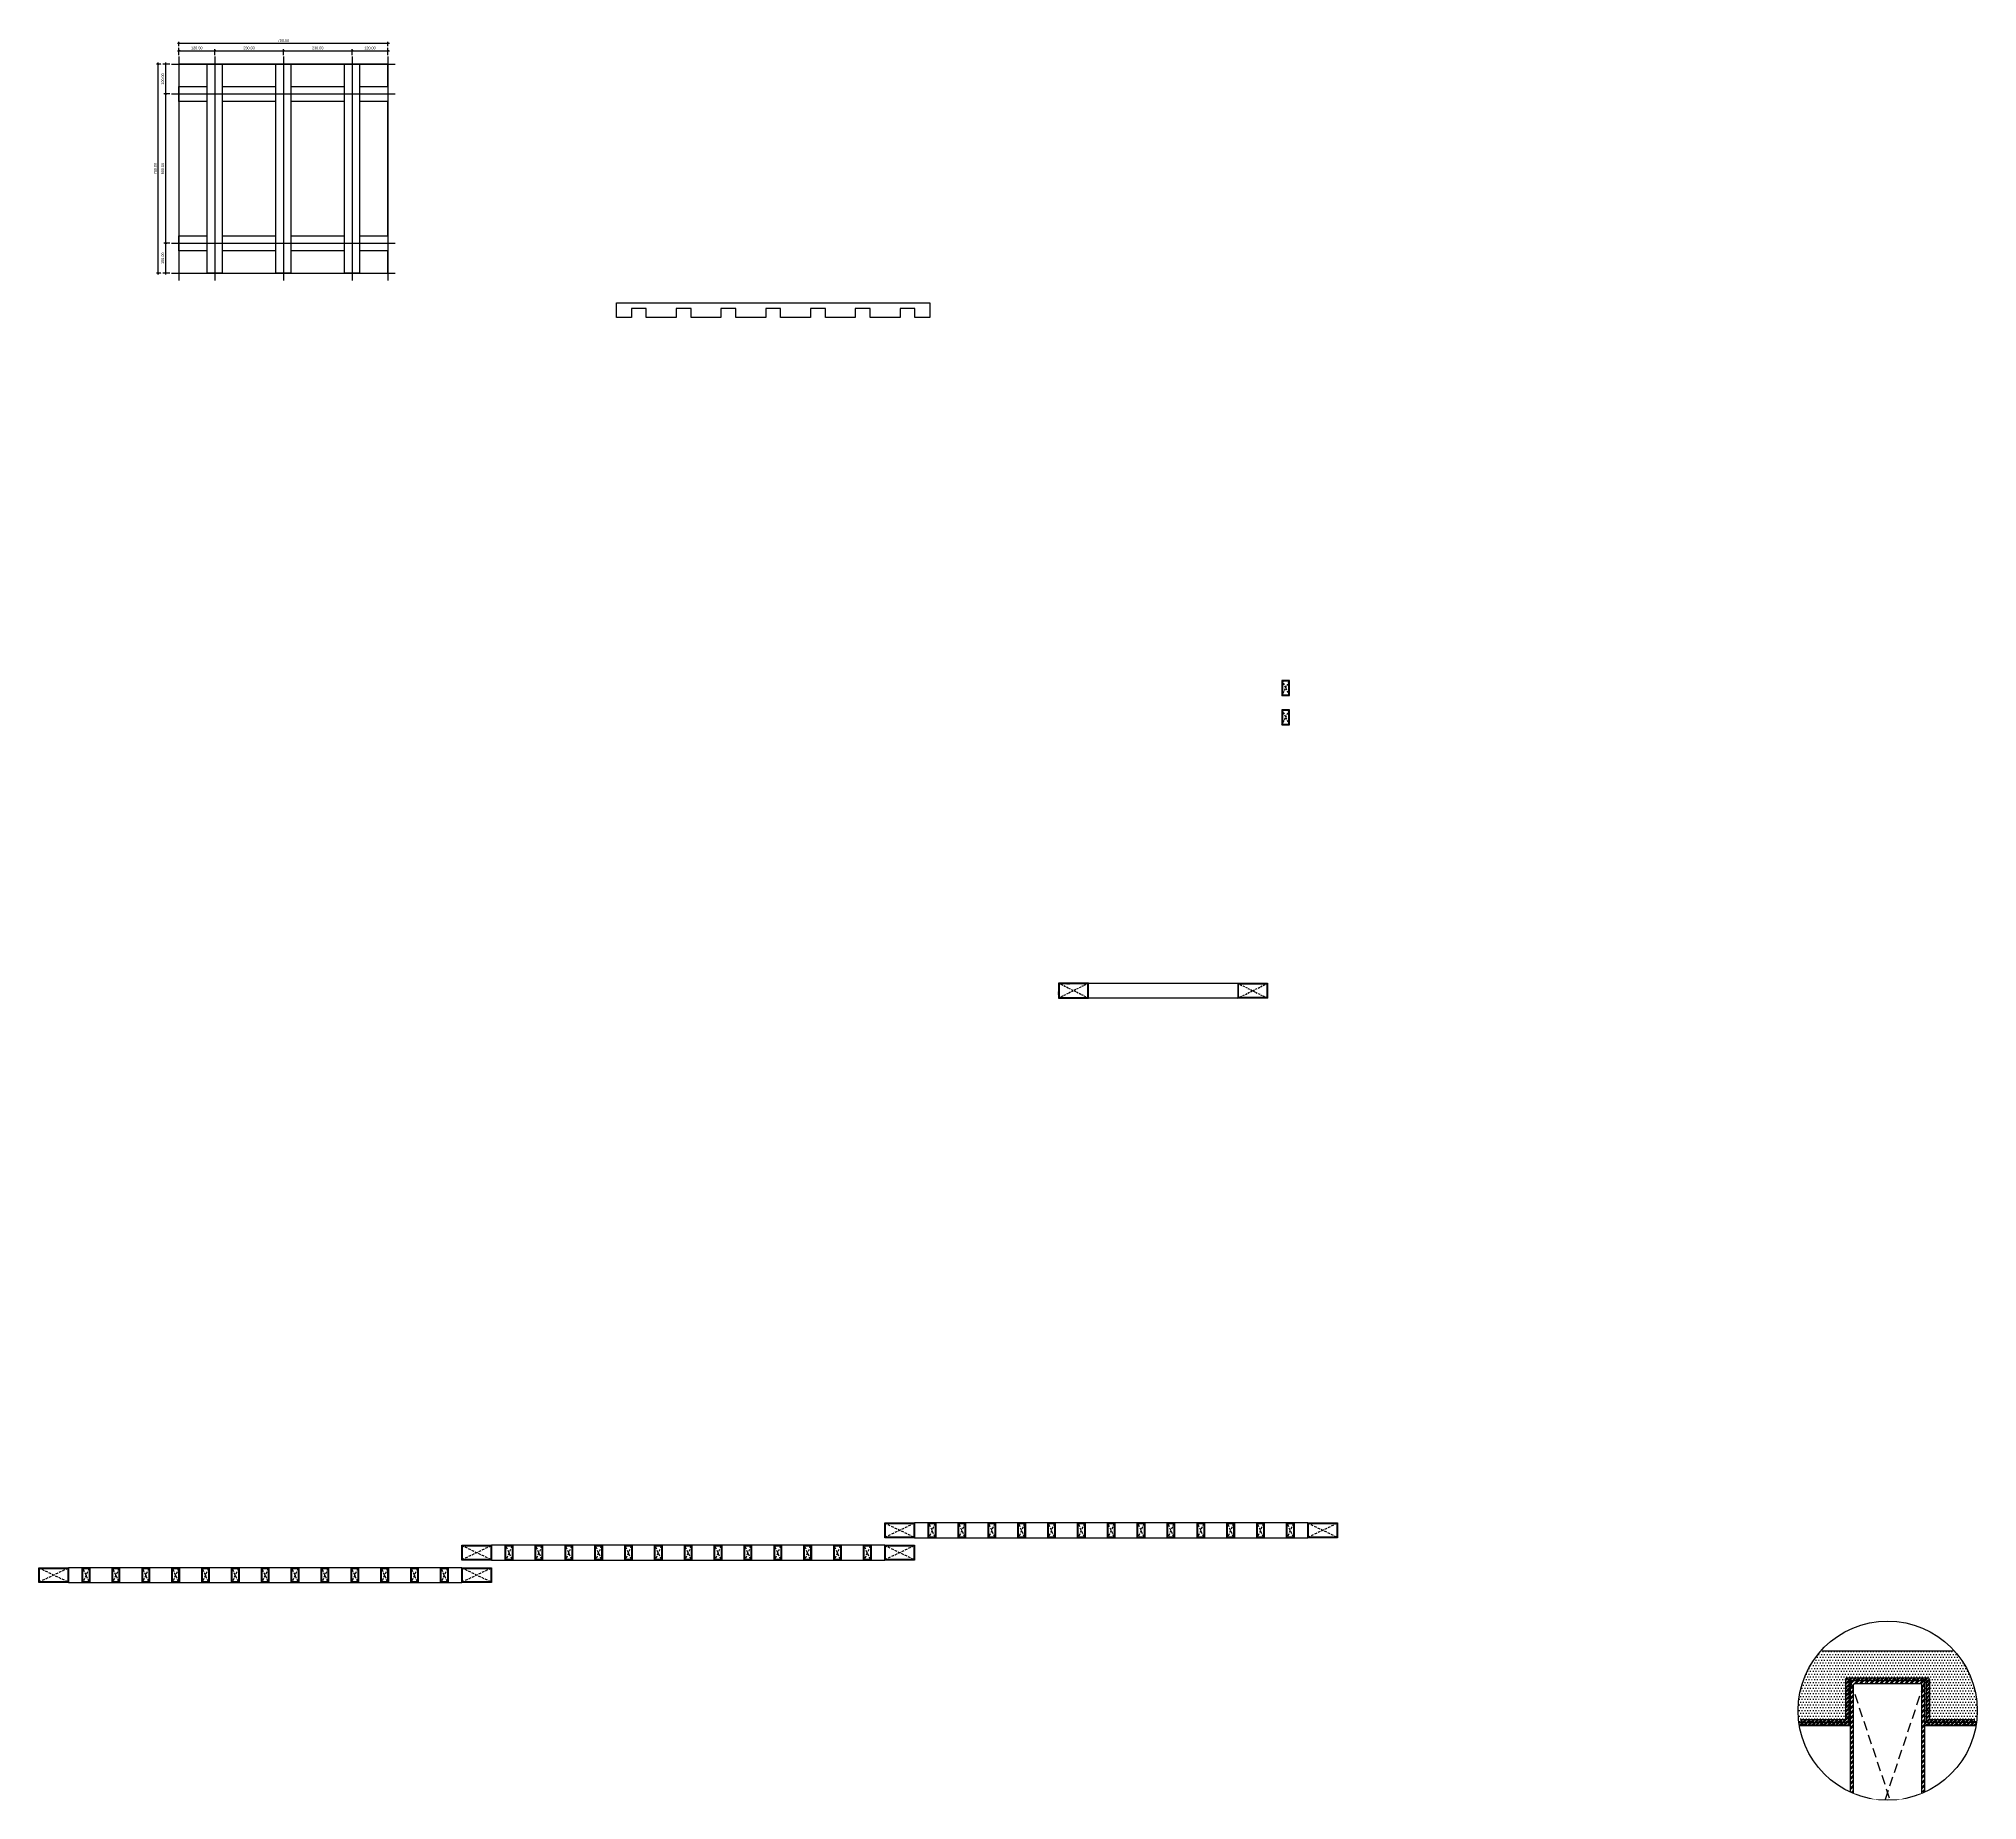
# Model space of a CAD drawing. Header units: millimetres. Extents: x -244126 to 368105, y -173968 to 259060.
# Drawn here: x 28740 to 35232, y 33513 to 39412 of the extents above; entities that cross this region are included whole.
import ezdxf
from ezdxf.xclip import XClip

# ---------------------------------------------------------------- set-up
doc = ezdxf.new("R2010")
doc.units = ezdxf.units.MM
doc.header["$MEASUREMENT"] = 0
doc.header["$XCLIPFRAME"] = 0
for name, pattern in [('ACAD_ISO04W100', [30, 24, -3, 0, -3]), ('CENTER', [2, 1.25, -0.25, 0.25, -0.25]), ('HIDDEN', [9.525, 6.35, -3.175]), ('HIDDEN3', [0.125, 0.083333, -0.041667])]:
    doc.linetypes.add(name, pattern=pattern)
for name, color, linetype in [('000 - GRID', 8, 'CENTER'), ('000 - H A T C H', 8, 'Continuous'), ('000 - H I D D E N', 7, 'Continuous'), ('000 - SYMBOL CON', 1, 'Continuous'), ('000 - WIPEOUT', 250, 'Continuous'), ('001 - ASCESSORIES', 1, 'Continuous'), ('002 - STRUCTURAL STEEL', 4, 'Continuous'), ('A04_TUBE SERIES', 7, 'Continuous'), ('DOOR', 2, 'Continuous')]:
    doc.layers.add(name, color=color, linetype=linetype)
doc.styles.add('CORDIA', font='cordia.shx')
doc.styles.add('TA', font='Cordia New.ttf', dxfattribs={"height": 4.5})
doc.dimstyles.new('DIM E-E', dxfattribs={"dimscale": 2, "dimtxt": 0.18, "dimasz": 0.1, "dimexe": 0.1, "dimexo": 0.1, "dimgap": 0.09, "dimtad": 1, "dimtoh": 1, "dimzin": 0, "dimdsep": 46, "dimtxsty": 'CORDIA', "dimblk": 'OBLIQUE', "dimcen": 0.1, "dimdle": 0.1, "dimclrd": 40, "dimclre": 140, "dimclrt": 3, "dimadec": 0, "dimazin": 0, "dimtfac": 1, "dimtix": 1, "dimtmove": 2, "dimatfit": 3, "dimfxl": 1, "dimtolj": 1, "dimtzin": 0, "dimarcsym": 0})
pattern_1 = [(45, (-145724.779, -153413.752), (-6.62912607, 6.62912607), []), (45, (-145720.36, -153413.752), (-6.62912607, 6.62912607), [])]

# ---------------------------------------------------------------- blocks, each defined once
blk = doc.blocks.new('*U1535')
at = {"color": 3}
blk.add_point((0, -700), dxfattribs=at)
at = {"layer": '000 - GRID', "color": 0, "linetype": 'ByBlock'}
blk.add_line((0, 25), (0, -725), dxfattribs=at)
at = {"layer": '000 - GRID', "color": 0}
blk.add_point((0, 0), dxfattribs=at)
at = {"style": 'TA', "flags": 1}
blk.add_attdef('LOCATION', (6, 6), '', height=4.5, dxfattribs=at)
blk = doc.blocks.new('*U1647')
at = {"color": 0}
blk.add_wipeout([(-350, 25), (350, 25), (350, -25), (-350, -25)], dxfattribs=at).dxf.layer = '000 - WIPEOUT'
at = {"layer": '002 - STRUCTURAL STEEL', "color": 0, "linetype": 'ByBlock'}
blk.add_lwpolyline([(-350, 25), (350, 25), (350, -25), (-350, -25)], close=True, dxfattribs=at)
blk = doc.blocks.new('*U1537')
at = {"color": 0}
blk.add_wipeout([(-25, 700), (25, 700), (25, 0), (-25, 0)], dxfattribs=at).dxf.layer = '000 - WIPEOUT'
at = {"layer": '002 - STRUCTURAL STEEL', "color": 0, "linetype": 'ByBlock'}
blk.add_lwpolyline([(-25, 700), (25, 700), (25, 0), (-25, 0)], close=True, dxfattribs=at)
blk = doc.blocks.new('_Oblique')
at = {"color": 0, "linetype": 'ByBlock', "lineweight": -2}
blk.add_line((-0.5, -0.5), (0.5, 0.5), dxfattribs=at)
blk = doc.blocks.new('*D1911')
at = {"layer": 'A04_TUBE SERIES', "color": 40, "lineweight": -2, "transparency": 16777216}
blk.add_line((29204.3, 39372.2), (29334.3, 39372.2), dxfattribs=at)
at = {"layer": 'A04_TUBE SERIES', "color": 140, "linetype": 'ACAD_ISO04W100', "lineweight": -2, "transparency": 16777216}
for p, q in [((29209.3, 39357.2), (29209.3, 39377.2)), ((29329.3, 39357.2), (29329.3, 39377.2))]:
    blk.add_line(p, q, dxfattribs=at)
at = {"layer": 'Defpoints', "color": 0, "transparency": 16777216}
for p in [(29209.3, 39352.2), (29329.3, 39372.2), (29329.3, 39352.2)]:
    blk.add_point(p, dxfattribs=at)
at = {"layer": 'A04_TUBE SERIES', "color": 40, "lineweight": -2, "transparency": 16777216, "xscale": 5, "yscale": 5, "zscale": 5, "rotation": 180}
blk.add_blockref('_Oblique', (29209.3, 39372.2), dxfattribs=at)
at = {"layer": 'A04_TUBE SERIES', "color": 40, "lineweight": -2, "transparency": 16777216, "xscale": 5, "yscale": 5, "zscale": 5}
blk.add_blockref('_Oblique', (29329.3, 39372.2), dxfattribs=at)
at = {"layer": 'A04_TUBE SERIES', "color": 3, "transparency": 16777216, "insert": (29269.3, 39381.2), "char_height": 9, "attachment_point": 5, "style": 'CORDIA'}
blk.add_mtext('\\A1;120.00', dxfattribs=at)
blk = doc.blocks.new('*D1912')
at = {"layer": 'A04_TUBE SERIES', "color": 40, "lineweight": -2, "transparency": 16777216}
blk.add_line((29324.3, 39372.2), (29564.3, 39372.2), dxfattribs=at)
at = {"layer": 'A04_TUBE SERIES', "color": 140, "linetype": 'ACAD_ISO04W100', "lineweight": -2, "transparency": 16777216}
for p, q in [((29329.3, 39357.2), (29329.3, 39377.2)), ((29559.3, 39357.2), (29559.3, 39377.2))]:
    blk.add_line(p, q, dxfattribs=at)
at = {"layer": 'Defpoints', "color": 0, "transparency": 16777216}
for p in [(29329.3, 39352.2), (29559.3, 39372.2), (29559.3, 39352.2)]:
    blk.add_point(p, dxfattribs=at)
at = {"layer": 'A04_TUBE SERIES', "color": 40, "lineweight": -2, "transparency": 16777216, "xscale": 5, "yscale": 5, "zscale": 5, "rotation": 180}
blk.add_blockref('_Oblique', (29329.3, 39372.2), dxfattribs=at)
at = {"layer": 'A04_TUBE SERIES', "color": 40, "lineweight": -2, "transparency": 16777216, "xscale": 5, "yscale": 5, "zscale": 5}
blk.add_blockref('_Oblique', (29559.3, 39372.2), dxfattribs=at)
at = {"layer": 'A04_TUBE SERIES', "color": 3, "transparency": 16777216, "insert": (29444.3, 39381.2), "char_height": 9, "attachment_point": 5, "style": 'CORDIA'}
blk.add_mtext('\\A1;230.00', dxfattribs=at)
blk = doc.blocks.new('*D1913')
at = {"layer": 'A04_TUBE SERIES', "color": 40, "lineweight": -2, "transparency": 16777216}
blk.add_line((29554.3, 39372.2), (29794.3, 39372.2), dxfattribs=at)
at = {"layer": 'A04_TUBE SERIES', "color": 140, "linetype": 'ACAD_ISO04W100', "lineweight": -2, "transparency": 16777216}
for p, q in [((29559.3, 39357.2), (29559.3, 39377.2)), ((29789.3, 39357.2), (29789.3, 39377.2))]:
    blk.add_line(p, q, dxfattribs=at)
at = {"layer": 'Defpoints', "color": 0, "transparency": 16777216}
for p in [(29559.3, 39352.2), (29789.3, 39372.2), (29789.3, 39352.2)]:
    blk.add_point(p, dxfattribs=at)
at = {"layer": 'A04_TUBE SERIES', "color": 40, "lineweight": -2, "transparency": 16777216, "xscale": 5, "yscale": 5, "zscale": 5, "rotation": 180}
blk.add_blockref('_Oblique', (29559.3, 39372.2), dxfattribs=at)
at = {"layer": 'A04_TUBE SERIES', "color": 40, "lineweight": -2, "transparency": 16777216, "xscale": 5, "yscale": 5, "zscale": 5}
blk.add_blockref('_Oblique', (29789.3, 39372.2), dxfattribs=at)
at = {"layer": 'A04_TUBE SERIES', "color": 3, "transparency": 16777216, "insert": (29674.3, 39381.2), "char_height": 9, "attachment_point": 5, "style": 'CORDIA'}
blk.add_mtext('\\A1;230.00', dxfattribs=at)
blk = doc.blocks.new('*D1905')
at = {"layer": 'A04_TUBE SERIES', "color": 40, "lineweight": -2, "transparency": 16777216}
blk.add_line((29784.3, 39372.2), (29914.3, 39372.2), dxfattribs=at)
at = {"layer": 'A04_TUBE SERIES', "color": 140, "linetype": 'ACAD_ISO04W100', "lineweight": -2, "transparency": 16777216}
for p, q in [((29789.3, 39357.2), (29789.3, 39377.2)), ((29909.3, 39357.2), (29909.3, 39377.2))]:
    blk.add_line(p, q, dxfattribs=at)
at = {"layer": 'Defpoints', "color": 0, "transparency": 16777216}
for p in [(29789.3, 39352.2), (29909.3, 39372.2), (29909.3, 39352.2)]:
    blk.add_point(p, dxfattribs=at)
at = {"layer": 'A04_TUBE SERIES', "color": 40, "lineweight": -2, "transparency": 16777216, "xscale": 5, "yscale": 5, "zscale": 5, "rotation": 180}
blk.add_blockref('_Oblique', (29789.3, 39372.2), dxfattribs=at)
at = {"layer": 'A04_TUBE SERIES', "color": 40, "lineweight": -2, "transparency": 16777216, "xscale": 5, "yscale": 5, "zscale": 5}
blk.add_blockref('_Oblique', (29909.3, 39372.2), dxfattribs=at)
at = {"layer": 'A04_TUBE SERIES', "color": 3, "transparency": 16777216, "insert": (29849.3, 39381.2), "char_height": 9, "attachment_point": 5, "style": 'CORDIA'}
blk.add_mtext('\\A1;120.00', dxfattribs=at)
blk = doc.blocks.new('*D1906')
at = {"layer": 'A04_TUBE SERIES', "color": 140, "linetype": 'ACAD_ISO04W100', "lineweight": -2, "transparency": 16777216}
for p, q in [((29179.3, 39327.2), (29159.3, 39327.2)), ((29179.3, 39227.2), (29159.3, 39227.2))]:
    blk.add_line(p, q, dxfattribs=at)
at = {"layer": 'A04_TUBE SERIES', "color": 40, "lineweight": -2, "transparency": 16777216}
blk.add_line((29164.3, 39332.2), (29164.3, 39222.2), dxfattribs=at)
at = {"layer": 'Defpoints', "color": 0, "transparency": 16777216}
for p in [(29184.3, 39327.2), (29164.3, 39227.2), (29184.3, 39227.2)]:
    blk.add_point(p, dxfattribs=at)
at = {"layer": 'A04_TUBE SERIES', "color": 40, "lineweight": -2, "transparency": 16777216, "xscale": 5, "yscale": 5, "zscale": 5}
for p, rotation in [((29164.3, 39327.2), 90), ((29164.3, 39227.2), 270)]:
    blk.add_blockref('_Oblique', p, dxfattribs=dict(at, rotation=rotation))
at = {"layer": 'A04_TUBE SERIES', "color": 3, "transparency": 16777216, "insert": (29155.3, 39277.2), "char_height": 9, "attachment_point": 5, "rotation": 90, "style": 'CORDIA'}
blk.add_mtext('\\A1;100.00', dxfattribs=at)
blk = doc.blocks.new('*D1907')
at = {"layer": 'A04_TUBE SERIES', "color": 140, "linetype": 'ACAD_ISO04W100', "lineweight": -2, "transparency": 16777216}
for p, q in [((29179.3, 39227.2), (29159.3, 39227.2)), ((29179.3, 38727.2), (29159.3, 38727.2))]:
    blk.add_line(p, q, dxfattribs=at)
at = {"layer": 'A04_TUBE SERIES', "color": 40, "lineweight": -2, "transparency": 16777216}
blk.add_line((29164.3, 39232.2), (29164.3, 38722.2), dxfattribs=at)
at = {"layer": 'Defpoints', "color": 0, "transparency": 16777216}
for p in [(29184.3, 39227.2), (29164.3, 38727.2), (29184.3, 38727.2)]:
    blk.add_point(p, dxfattribs=at)
at = {"layer": 'A04_TUBE SERIES', "color": 40, "lineweight": -2, "transparency": 16777216, "xscale": 5, "yscale": 5, "zscale": 5}
for p, rotation in [((29164.3, 39227.2), 90), ((29164.3, 38727.2), 270)]:
    blk.add_blockref('_Oblique', p, dxfattribs=dict(at, rotation=rotation))
at = {"layer": 'A04_TUBE SERIES', "color": 3, "transparency": 16777216, "insert": (29155.3, 38977.2), "char_height": 9, "attachment_point": 5, "rotation": 90, "style": 'CORDIA'}
blk.add_mtext('\\A1;500.00', dxfattribs=at)
blk = doc.blocks.new('*D1908')
at = {"layer": 'A04_TUBE SERIES', "color": 140, "linetype": 'ACAD_ISO04W100', "lineweight": -2, "transparency": 16777216}
for p, q in [((29179.3, 38727.2), (29159.3, 38727.2)), ((29179.3, 38627.2), (29159.3, 38627.2))]:
    blk.add_line(p, q, dxfattribs=at)
at = {"layer": 'A04_TUBE SERIES', "color": 40, "lineweight": -2, "transparency": 16777216}
blk.add_line((29164.3, 38732.2), (29164.3, 38622.2), dxfattribs=at)
at = {"layer": 'Defpoints', "color": 0, "transparency": 16777216}
for p in [(29184.3, 38727.2), (29164.3, 38627.2), (29184.3, 38627.2)]:
    blk.add_point(p, dxfattribs=at)
at = {"layer": 'A04_TUBE SERIES', "color": 40, "lineweight": -2, "transparency": 16777216, "xscale": 5, "yscale": 5, "zscale": 5}
for p, rotation in [((29164.3, 38727.2), 90), ((29164.3, 38627.2), 270)]:
    blk.add_blockref('_Oblique', p, dxfattribs=dict(at, rotation=rotation))
at = {"layer": 'A04_TUBE SERIES', "color": 3, "transparency": 16777216, "insert": (29155.3, 38677.2), "char_height": 9, "attachment_point": 5, "rotation": 90, "style": 'CORDIA'}
blk.add_mtext('\\A1;100.00', dxfattribs=at)
blk = doc.blocks.new('*D1909')
at = {"layer": 'A04_TUBE SERIES', "color": 40, "lineweight": -2, "transparency": 16777216}
blk.add_line((29204.3, 39397.2), (29914.3, 39397.2), dxfattribs=at)
at = {"layer": 'A04_TUBE SERIES', "color": 140, "linetype": 'ACAD_ISO04W100', "lineweight": -2, "transparency": 16777216}
for p, q in [((29209.3, 39357.2), (29209.3, 39402.2)), ((29909.3, 39357.2), (29909.3, 39402.2))]:
    blk.add_line(p, q, dxfattribs=at)
at = {"layer": 'Defpoints', "color": 0, "transparency": 16777216}
for p in [(29209.3, 39352.2), (29909.3, 39397.2), (29909.3, 39352.2)]:
    blk.add_point(p, dxfattribs=at)
at = {"layer": 'A04_TUBE SERIES', "color": 40, "lineweight": -2, "transparency": 16777216, "xscale": 5, "yscale": 5, "zscale": 5, "rotation": 180}
blk.add_blockref('_Oblique', (29209.3, 39397.2), dxfattribs=at)
at = {"layer": 'A04_TUBE SERIES', "color": 40, "lineweight": -2, "transparency": 16777216, "xscale": 5, "yscale": 5, "zscale": 5}
blk.add_blockref('_Oblique', (29909.3, 39397.2), dxfattribs=at)
at = {"layer": 'A04_TUBE SERIES', "color": 3, "transparency": 16777216, "insert": (29559.3, 39406.2), "char_height": 9, "attachment_point": 5, "style": 'CORDIA'}
blk.add_mtext('\\A1;700.00', dxfattribs=at)
blk = doc.blocks.new('*D1910')
at = {"layer": 'A04_TUBE SERIES', "color": 140, "linetype": 'ACAD_ISO04W100', "lineweight": -2, "transparency": 16777216}
for p, q in [((29179.3, 39327.2), (29134.3, 39327.2)), ((29179.3, 38627.2), (29134.3, 38627.2))]:
    blk.add_line(p, q, dxfattribs=at)
at = {"layer": 'A04_TUBE SERIES', "color": 40, "lineweight": -2, "transparency": 16777216}
blk.add_line((29139.3, 39332.2), (29139.3, 38622.2), dxfattribs=at)
at = {"layer": 'Defpoints', "color": 0, "transparency": 16777216}
for p in [(29184.3, 39327.2), (29139.3, 38627.2), (29184.3, 38627.2)]:
    blk.add_point(p, dxfattribs=at)
at = {"layer": 'A04_TUBE SERIES', "color": 40, "lineweight": -2, "transparency": 16777216, "xscale": 5, "yscale": 5, "zscale": 5}
for p, rotation in [((29139.3, 39327.2), 90), ((29139.3, 38627.2), 270)]:
    blk.add_blockref('_Oblique', p, dxfattribs=dict(at, rotation=rotation))
at = {"layer": 'A04_TUBE SERIES', "color": 3, "transparency": 16777216, "insert": (29130.3, 38977.2), "char_height": 9, "attachment_point": 5, "rotation": 90, "style": 'CORDIA'}
blk.add_mtext('\\A1;700.00', dxfattribs=at)
blk = doc.blocks.new('*U3326')
at = {"layer": '001 - ASCESSORIES', "color": 0, "linetype": 'ByBlock'}
for points in [[(-375, -50), (-425, -50), (-425, -20), (-475, -20), (-475, -50), (-525, -50), (-525, 0), (525, 0), (525, -50), (475, -50), (475, -20), (425, -20), (425, -50), (375, -50)], [(-225, -50), (-275, -50), (-275, -20), (-325, -20), (-325, -50), (-375, -50)], [(-75, -50), (-125, -50), (-125, -20), (-175, -20), (-175, -50), (-225, -50)], [(75, -50), (25, -50), (25, -20), (-25, -20), (-25, -50), (-75, -50)], [(225, -50), (175, -50), (175, -20), (125, -20), (125, -50), (75, -50)], [(375, -50), (325, -50), (325, -20), (275, -20), (275, -50), (225, -50)]]:
    blk.add_lwpolyline(points, dxfattribs=at)
blk = doc.blocks.new('*U3324')
at = {"layer": '001 - ASCESSORIES', "color": 0, "linetype": 'ByBlock'}
for points in [[(-75, -50), (-125, -50), (-125, -20), (-175, -20), (-175, -50), (-225, -50), (-225, 0), (225, 0), (225, -50), (175, -50), (175, -20), (125, -20), (125, -50), (75, -50)], [(75, -50), (25, -50), (25, -20), (-25, -20), (-25, -50), (-75, -50)]]:
    blk.add_lwpolyline(points, dxfattribs=at)
blk = doc.blocks.new('*U3259')
at = {"color": 250}
blk.add_wipeout([(25, 0), (25, 150), (-25, 150), (-25, 0)], dxfattribs=at).dxf.layer = '000 - WIPEOUT'
at = {"layer": '000 - H I D D E N', "color": 8, "linetype": 'HIDDEN'}
for p, q in [((25, 0), (-25, 150)), ((25, 150), (-25, 0))]:
    blk.add_line(p, q, dxfattribs=at)
at = {"layer": '002 - STRUCTURAL STEEL', "color": 0}
blk.add_lwpolyline([(25, 0), (25, 150), (-25, 150), (-25, 0)], close=True, dxfattribs=at)
blk.add_lwpolyline([(23, 3), (23, 147, 0.414214), (22, 148), (-22, 148, 0.414214), (-23, 147), (-23, 3, 0.414214), (-22, 2), (22, 2, 0.414214)], format="xyb", close=True, dxfattribs=at)
at = {"layer": 'Defpoints', "color": 250}
blk.add_lwpolyline([(25, 0), (25, 150), (-25, 150), (-25, 0)], close=True, dxfattribs=at)
at = {"color": 250}
blk.add_wipeout([(25, 0), (25, 150), (-25, 150), (-25, 0)], dxfattribs=at).dxf.layer = '000 - WIPEOUT'
at = {"layer": '000 - H A T C H'}
h = blk.add_hatch(dxfattribs=at)
h.set_pattern_fill('ANSI32', color=256, scale=0.25)
h.set_pattern_definition([(45, (7e-15, 137.5), (-1.6838, 1.6838), []), (45, (1.1225, 137.5), (-1.6838, 1.6838), [])])
h.paths.add_polyline_path([(25, 0), (25, 150), (-25, 150), (-25, 0)])
edge = h.paths.add_edge_path(flags=16)
edge.add_line((23, 3), (23, 147))
edge.add_arc((22, 147), 1, 0, 90)
edge.add_line((22, 148), (-22, 148))
edge.add_arc((-22, 147), 1, 90, 180)
edge.add_line((-23, 147), (-23, 3))
edge.add_arc((-22, 3), 1, 180, 270)
edge.add_line((-22, 2), (22, 2))
edge.add_arc((22, 3), 1, 270, 360)
at = {"layer": '000 - H I D D E N', "color": 8, "linetype": 'HIDDEN'}
for p, q in [((25, 0), (-25, 150)), ((25, 150), (-25, 0))]:
    blk.add_line(p, q, dxfattribs=at)
at = {"layer": '002 - STRUCTURAL STEEL', "color": 0}
blk.add_lwpolyline([(25, 0), (25, 150), (-25, 150), (-25, 0)], close=True, dxfattribs=at)
blk.add_lwpolyline([(23, 3), (23, 147, 0.414214), (22, 148), (-22, 148, 0.414214), (-23, 147), (-23, 3, 0.414214), (-22, 2), (22, 2, 0.414214)], format="xyb", close=True, dxfattribs=at)
at = {"layer": 'Defpoints', "color": 250}
blk.add_lwpolyline([(25, 0), (25, 150), (-25, 150), (-25, 0)], close=True, dxfattribs=at)
blk = doc.blocks.new('*U3368')
at = {"color": 250}
blk.add_wipeout([(100, 0), (100, 50), (0, 50), (0, 0)], dxfattribs=at).dxf.layer = '000 - WIPEOUT'
at = {"layer": '000 - H A T C H'}
h = blk.add_hatch(dxfattribs=at)
h.set_pattern_fill('ANSI32', color=256, scale=0.25)
h.set_pattern_definition([(45, (87.5, 37.5), (-1.6838, 1.6838), []), (45, (88.6225, 37.5), (-1.6838, 1.6838), [])])
edge = h.paths.add_edge_path()
edge.add_line((100, 3), (100, 47))
edge.add_arc((97, 47), 3, 0, 90)
edge.add_line((97, 50), (3, 50))
edge.add_arc((3, 47), 3, 90, 180)
edge.add_line((0, 47), (0, 3))
edge.add_arc((3, 3), 3, 180, 270)
edge.add_line((3, 0), (97, 0))
edge.add_arc((97, 3), 3, 270, 360)
edge = h.paths.add_edge_path(flags=16)
edge.add_line((97.7, 4.3), (97.7, 45.7))
edge.add_arc((95.7, 45.7), 2, 0, 90)
edge.add_line((95.7, 47.7), (4.3, 47.7))
edge.add_arc((4.3, 45.7), 2, 90, 180)
edge.add_line((2.3, 45.7), (2.3, 4.3))
edge.add_arc((4.3, 4.3), 2, 180, 270)
edge.add_line((4.3, 2.3), (95.7, 2.3))
edge.add_arc((95.7, 4.3), 2, 270, 360)
at = {"layer": '000 - H I D D E N', "color": 8, "linetype": 'HIDDEN'}
for p, q in [((100, 0), (0, 50)), ((100, 50), (0, 0))]:
    blk.add_line(p, q, dxfattribs=at)
at = {"layer": '002 - STRUCTURAL STEEL', "color": 0}
for points in [[(100, 3), (100, 47, 0.414214), (97, 50), (3, 50, 0.414214), (0, 47), (0, 3, 0.414214), (3, 0), (97, 0, 0.414214)], [(97.7, 4.3), (97.7, 45.7, 0.414214), (95.7, 47.7), (4.3, 47.7, 0.414214), (2.3, 45.7), (2.3, 4.3, 0.414214), (4.3, 2.3), (95.7, 2.3, 0.414214)]]:
    blk.add_lwpolyline(points, format="xyb", close=True, dxfattribs=at)
at = {"layer": 'Defpoints', "color": 250}
blk.add_lwpolyline([(100, 0), (100, 50), (0, 50), (0, 0)], close=True, dxfattribs=at)
blk = doc.blocks.new('*U3369')
at = {"color": 250}
blk.add_wipeout([(12.5, 0), (12.5, 50), (-12.5, 50), (-12.5, 0)], dxfattribs=at).dxf.layer = '000 - WIPEOUT'
at = {"layer": '000 - H I D D E N', "color": 8, "linetype": 'HIDDEN'}
for p, q in [((12.5, 0), (-12.5, 50)), ((12.5, 50), (-12.5, 0))]:
    blk.add_line(p, q, dxfattribs=at)
at = {"layer": '002 - STRUCTURAL STEEL', "color": 0}
blk.add_lwpolyline([(12.5, 0), (12.5, 50), (-12.5, 50), (-12.5, 0)], close=True, dxfattribs=at)
blk.add_lwpolyline([(10.5, 3), (10.5, 47, 0.414214), (9.5, 48), (-9.5, 48, 0.414214), (-10.5, 47), (-10.5, 3, 0.414214), (-9.5, 2), (9.5, 2, 0.414214)], format="xyb", close=True, dxfattribs=at)
at = {"layer": 'Defpoints', "color": 250}
blk.add_lwpolyline([(12.5, 0), (12.5, 50), (-12.5, 50), (-12.5, 0)], close=True, dxfattribs=at)
at = {"color": 250}
blk.add_wipeout([(12.5, 0), (12.5, 50), (-12.5, 50), (-12.5, 0)], dxfattribs=at).dxf.layer = '000 - WIPEOUT'
at = {"layer": '000 - H A T C H'}
h = blk.add_hatch(dxfattribs=at)
h.set_pattern_fill('ANSI32', color=256, scale=0.25)
h.set_pattern_definition([(45, (7e-15, 37.5), (-1.6838, 1.6838), []), (45, (1.1225, 37.5), (-1.6838, 1.6838), [])])
h.paths.add_polyline_path([(12.5, 0), (12.5, 50), (-12.5, 50), (-12.5, 0)])
edge = h.paths.add_edge_path(flags=16)
edge.add_line((10.5, 3), (10.5, 47))
edge.add_arc((9.5, 47), 1, 0, 90)
edge.add_line((9.5, 48), (-9.5, 48))
edge.add_arc((-9.5, 47), 1, 90, 180)
edge.add_line((-10.5, 47), (-10.5, 3))
edge.add_arc((-9.5, 3), 1, 180, 270)
edge.add_line((-9.5, 2), (9.5, 2))
edge.add_arc((9.5, 3), 1, 270, 360)
at = {"layer": '000 - H I D D E N', "color": 8, "linetype": 'HIDDEN'}
for p, q in [((12.5, 0), (-12.5, 50)), ((12.5, 50), (-12.5, 0))]:
    blk.add_line(p, q, dxfattribs=at)
at = {"layer": '002 - STRUCTURAL STEEL', "color": 0}
blk.add_lwpolyline([(12.5, 0), (12.5, 50), (-12.5, 50), (-12.5, 0)], close=True, dxfattribs=at)
blk.add_lwpolyline([(10.5, 3), (10.5, 47, 0.414214), (9.5, 48), (-9.5, 48, 0.414214), (-10.5, 47), (-10.5, 3, 0.414214), (-9.5, 2), (9.5, 2, 0.414214)], format="xyb", close=True, dxfattribs=at)
at = {"layer": 'Defpoints', "color": 250}
blk.add_lwpolyline([(12.5, 0), (12.5, 50), (-12.5, 50), (-12.5, 0)], close=True, dxfattribs=at)
blk = doc.blocks.new('*U3379')
at = {"color": 8, "linetype": 'HIDDEN3', "ltscale": 0.1}
for p, q in [((0.0023, 0.0477), (0.0977, 0.0023)), ((0.0023, 0.0023), (0.0977, 0.0477))]:
    blk.add_line(p, q, dxfattribs=at)
blk.add_lwpolyline([(0, 0), (0.1, 0), (0.1, 0.05), (0, 0.05)], close=True)
at = {"color": 8}
blk.add_lwpolyline([(0.0023, 0.0023), (0.0977, 0.0023), (0.0977, 0.0477), (0.0023, 0.0477)], close=True, dxfattribs=at)
blk = doc.blocks.new('*U3378')
at = {"color": 8, "linetype": 'HIDDEN3', "ltscale": 0.1}
for p, q in [((0.0023, 0.0477), (0.0227, 0.0023)), ((0.0023, 0.0023), (0.0227, 0.0477))]:
    blk.add_line(p, q, dxfattribs=at)
blk.add_lwpolyline([(0, 0), (0.025, 0), (0.025, 0.05), (0, 0.05)], close=True)
at = {"color": 8}
blk.add_lwpolyline([(0.0023, 0.0023), (0.0227, 0.0023), (0.0227, 0.0477), (0.0023, 0.0477)], close=True, dxfattribs=at)
blk = doc.blocks.new('A$C885f19a0')
at = {"layer": 'DOOR', "color": 1}
for points in [[(3.1713, 1.6239), (1.8546, 1.6239)], [(1.8546, 1.5739), (3.1713, 1.5739)], [(1.7546, 1.5489), (0.438, 1.5489)], [(0.438, 1.4989), (1.7546, 1.4989)], [(0.338, 1.4739), (-0.9787, 1.4739)], [(-0.9787, 1.4239), (0.338, 1.4239)]]:
    blk.add_lwpolyline(points, dxfattribs=at)
at = {"layer": 'DOOR', "xscale": -1}
for name, p in [('*U3379', (1.8546, 1.5739)), ('*U3378', (1.9255, 1.5739)), ('*U3378', (2.0255, 1.5739)), ('*U3378', (2.1255, 1.5739)), ('*U3378', (2.2255, 1.5739)), ('*U3378', (2.3255, 1.5739)), ('*U3378', (2.4255, 1.5739)), ('*U3378', (2.5255, 1.5739)), ('*U3378', (2.6255, 1.5739)), ('*U3378', (2.7255, 1.5739)), ('*U3378', (2.8255, 1.5739)), ('*U3378', (2.9255, 1.5739)), ('*U3378', (3.0255, 1.5739)), ('*U3378', (3.1255, 1.5739)), ('*U3379', (3.2713, 1.5739)), ('*U3379', (0.438, 1.4989)), ('*U3378', (0.5088, 1.4989)), ('*U3378', (0.6088, 1.4989)), ('*U3378', (0.7088, 1.4989)), ('*U3378', (0.8088, 1.4989)), ('*U3378', (0.9088, 1.4989)), ('*U3378', (1.0088, 1.4989)), ('*U3378', (1.1088, 1.4989)), ('*U3378', (1.2088, 1.4989)), ('*U3378', (1.3088, 1.4989)), ('*U3378', (1.4088, 1.4989)), ('*U3378', (1.5088, 1.4989)), ('*U3378', (1.6088, 1.4989)), ('*U3378', (1.7088, 1.4989)), ('*U3379', (1.8546, 1.4989)), ('*U3379', (-0.9787, 1.4239)), ('*U3378', (-0.9079, 1.4239)), ('*U3378', (-0.8079, 1.4239)), ('*U3378', (-0.7079, 1.4239)), ('*U3378', (-0.6079, 1.4239)), ('*U3378', (-0.5079, 1.4239)), ('*U3378', (-0.4079, 1.4239)), ('*U3378', (-0.3079, 1.4239)), ('*U3378', (-0.2079, 1.4239)), ('*U3378', (-0.1079, 1.4239)), ('*U3378', (-0.0079, 1.4239)), ('*U3378', (0.0921, 1.4239)), ('*U3378', (0.1921, 1.4239)), ('*U3378', (0.2921, 1.4239)), ('*U3379', (0.438, 1.4239))]:
    blk.add_blockref(name, p, dxfattribs=at)

msp = doc.modelspace()

# ---------------------------------------------------------------- hatches: boundary and pattern name
at = {"layer": '000 - H A T C H', "transparency": 33554687}
h = msp.add_hatch(dxfattribs=at)
h.set_pattern_fill('DOTS', color=8, scale=150)
h.set_pattern_definition([(360, (-152404.439, 214469.912), (4.6875, 9.375), [0, -9.375])])
edge = h.paths.add_edge_path()
edge.add_arc((34932.2231, 33812.91033), 300, 138.189685104, 189.594068227)
edge.add_line((34636.41911, 33762.91033), (35228.02709, 33762.91033))
edge.add_arc((34932.2231, 33812.91033), 300, -9.594068227, 41.810314896)
edge.add_line((35155.8299, 34012.91033), (34708.6163, 34012.91033))
h = msp.add_hatch(dxfattribs=at)
h.set_pattern_fill('ANSI32', color=8, scale=25)
h.set_pattern_definition(pattern_1)
edge = h.paths.add_edge_path()
edge.add_line((35222.2231, 33772.91033), (35067.2231, 33772.91033))
edge.add_arc((35067.2231, 33777.91033), 5, -180, -90, ccw=False)
edge.add_line((35062.2231, 33777.91033), (35062.2231, 33910.41033))
edge.add_arc((35059.7231, 33910.41033), 2.5, 0, 90)
edge.add_line((35059.7231, 33912.91033), (34804.7231, 33912.91033))
edge.add_arc((34804.7231, 33910.41033), 2.5, 90, 180)
edge.add_line((34802.2231, 33910.41033), (34802.2231, 33777.91033))
edge.add_arc((34797.2231, 33777.91033), 5, -90, 0, ccw=False)
edge.add_line((34797.2231, 33772.91033), (34642.2231, 33772.91033))
edge.add_line((34642.2231, 33772.91033), (34642.2231, 33782.91033))
edge.add_line((34642.2231, 33782.91033), (34789.7231, 33782.91033))
edge.add_arc((34789.7231, 33785.41033), 2.5, -90, 0)
edge.add_line((34792.2231, 33785.41033), (34792.2231, 33917.91033))
edge.add_arc((34797.2231, 33917.91033), 5, 90, 180, ccw=False)
edge.add_line((34797.2231, 33922.91033), (35067.2231, 33922.91033))
edge.add_arc((35067.2231, 33917.91033), 5, 0, 90, ccw=False)
edge.add_line((35072.2231, 33917.91033), (35072.2231, 33785.41033))
edge.add_arc((35074.7231, 33785.41033), 2.5, 180, 270)
edge.add_line((35074.7231, 33782.91033), (35222.2231, 33782.91033))
edge.add_line((35222.2231, 33782.91033), (35222.2231, 33772.91033))
h = msp.add_hatch(dxfattribs=at)
h.set_pattern_fill('ANSI32', color=8, scale=25)
h.set_pattern_definition(pattern_1)
edge = h.paths.add_edge_path()
edge.add_arc((34932.2231, 33812.91033), 300, 187.662255661, 189.594068227)
edge.add_line((34636.41911, 33762.91033), (34807.2231, 33762.91033))
edge.add_line((34807.2231, 33762.91033), (34807.2231, 33772.91033))
edge.add_line((34807.2231, 33772.91033), (34634.90173, 33772.91033))
h = msp.add_hatch(dxfattribs=at)
h.set_pattern_fill('ANSI32', color=8, scale=25)
h.set_pattern_definition(pattern_1)
edge = h.paths.add_edge_path()
edge.add_arc((34932.2231, 33812.91033), 300, 350.405931773, 352.33774434)
edge.add_line((35229.54448, 33772.91033), (35057.2231, 33772.91033))
edge.add_line((35057.2231, 33772.91033), (35057.2231, 33762.91033))
edge.add_line((35057.2231, 33762.91033), (35228.02709, 33762.91033))

# ---------------------------------------------------------------- linework, layer by layer
at = {"color": 3}
msp.add_lwpolyline([(29209.30397, 38627.18636), (29909.30397, 38627.18636), (29909.30397, 39327.18636), (29209.30397, 39327.18636)], close=True, dxfattribs=at)
at = {"layer": '000 - SYMBOL CON', "color": 2, "linetype": 'ByBlock'}
msp.add_circle((34932.2231, 33812.91033), 300, dxfattribs=at)
at = {"layer": 'A04_TUBE SERIES', "color": 3}
for points in [[(34636.41911, 33762.91033), (34807.2231, 33762.91033), (34807.2231, 33772.91033), (34634.90173, 33772.91033), (34807.2231, 33772.91033)], [(35229.54448, 33772.91033), (35057.2231, 33772.91033), (35057.2231, 33762.91033), (35228.02709, 33762.91033)]]:
    msp.add_lwpolyline(points, dxfattribs=at)

# ---------------------------------------------------------------- block references
msp.add_blockref('*U3368', (32155.60655, 36198.98666))
at = {"xscale": -1}
msp.add_blockref('*U3368', (32855.60655, 36198.98666), dxfattribs=at)
at = {"layer": '001 - ASCESSORIES', "color": 2}
msp.add_blockref('*U3326', (31199.68316, 38528.23212), dxfattribs=at)
ref = msp.add_blockref('*U3324', (34932.2231, 34012.91033), dxfattribs=dict(at, xscale=5, yscale=5, zscale=5))
XClip(ref).set_block_clipping_path([(-8.5388902964, 19.3892865129), (-24.9249007801, 14.5779197213), (-39.2916440367, 5.3449744613), (-50.4752119699, -7.5615509527), (-57.5695784169, -23.0960465895), (-60, -40), (-57.5695784169, -56.9039534105), (-50.4752119699, -72.4384490473), (-39.2916440367, -85.3449744613), (-24.9249007801, -94.5779197213), (-8.5388902964, -99.3892865129), (8.5388902964, -99.3892865129), (24.9249007801, -94.5779197213), (39.2916440367, -85.3449744613), (50.4752119699, -72.4384490473), (57.5695784169, -56.9039534105), (60, -40), (57.5695784169, -23.0960465895), (50.4752119699, -7.5615509527), (39.2916440367, 5.3449744613), (24.9249007801, 14.5779197213), (8.5388902964, 19.3892865129)])
at = {"layer": 'A04_TUBE SERIES', "color": 3, "rotation": 180}
for p in [(32916.32814, 37262.4641), (32916.32814, 37164.41873)]:
    msp.add_blockref('*U3369', p, dxfattribs=at)
at = {"layer": 'A04_TUBE SERIES', "color": 3, "xscale": 1000, "yscale": 1000, "zscale": 1000}
msp.add_blockref('A$C885f19a0', (29818.75989, 32817.83432), dxfattribs=at)

# ---------------------------------------------------------------- next in the draw order: block references
at = {"layer": '001 - ASCESSORIES', "color": 1}
for p in [(29559.30397, 39227.18636), (29559.30397, 38727.18636)]:
    msp.add_blockref('*U1647', p, dxfattribs=at)
at = {"layer": 'A04_TUBE SERIES', "color": 4}
ref = msp.add_blockref('*U3259', (34932.2231, 33912.91033), dxfattribs=dict(at, xscale=5, yscale=5, zscale=5, rotation=180))
XClip(ref).set_block_clipping_path([(8.5388902964, -39.3892865129), (24.9249007801, -34.5779197213), (39.2916440367, -25.3449744613), (50.4752119699, -12.4384490473), (57.5695784169, 3.0960465895), (60, 20), (57.5695784169, 36.9039534105), (50.4752119699, 52.4384490473), (39.2916440367, 65.3449744613), (24.9249007801, 74.5779197213), (8.5388902964, 79.3892865129), (-8.5388902964, 79.3892865129), (-24.9249007801, 74.5779197213), (-39.2916440367, 65.3449744613), (-50.4752119699, 52.4384490473), (-57.5695784169, 36.9039534105), (-60, 20), (-57.5695784169, 3.0960465895), (-50.4752119699, -12.4384490473), (-39.2916440367, -25.3449744613), (-24.9249007801, -34.5779197213), (-8.5388902964, -39.3892865129)])

# ---------------------------------------------------------------- next in the draw order: wipeouts: each hides what was drawn before it
at = {"color": 0}
msp.add_wipeout([(32255.60655, 36248.98666), (32755.60655, 36248.98666), (32755.60655, 36198.98666), (32255.60655, 36198.98666)], dxfattribs=at).dxf.layer = '000 - WIPEOUT'

# ---------------------------------------------------------------- next in the draw order: linework, layer by layer
at = {"layer": '001 - ASCESSORIES', "color": 3}
msp.add_lwpolyline([(35222.2231, 33772.91033), (35067.2231, 33772.91033, -0.4142135624), (35062.2231, 33777.91033), (35062.2231, 33910.41033, 0.4142135624), (35059.7231, 33912.91033), (34804.7231, 33912.91033, 0.4142135624), (34802.2231, 33910.41033), (34802.2231, 33777.91033, -0.4142135624), (34797.2231, 33772.91033), (34642.2231, 33772.91033), (34642.2231, 33782.91033), (34789.7231, 33782.91033, 0.4142135624), (34792.2231, 33785.41033), (34792.2231, 33917.91033, -0.4142135624), (34797.2231, 33922.91033), (35067.2231, 33922.91033, -0.4142135624), (35072.2231, 33917.91033), (35072.2231, 33785.41033, 0.4142135624), (35074.7231, 33782.91033), (35222.2231, 33782.91033)], format="xyb", close=True, dxfattribs=at)
at = {"layer": '002 - STRUCTURAL STEEL', "color": 0, "linetype": 'ByBlock'}
msp.add_lwpolyline([(32255.60655, 36248.98666), (32755.60655, 36248.98666), (32755.60655, 36198.98666), (32255.60655, 36198.98666)], close=True, dxfattribs=at)

# ---------------------------------------------------------------- next in the draw order: block references
at = {"layer": '000 - GRID'}
for p in [(29209.30397, 39327.18636), (29909.30397, 39327.18636)]:
    msp.add_blockref('*U1535', p, dxfattribs=at)
at = {"layer": 'A04_TUBE SERIES', "color": 3}
for p in [(29329.30397, 38627.18636), (29559.30397, 38627.18636), (29789.30397, 38627.18636)]:
    msp.add_blockref('*U1537', p, dxfattribs=at)

# ---------------------------------------------------------------- next in the draw order: dimensions: what is measured, and where the dimension line sits
for base, p1, p2, picture, middle in [((29139.30397, 38627.18636), (29184.30397, 39327.18636), (29184.30397, 38627.18636), '*D1910', (29130.30397, 38977.18636)), ((29164.30397, 39227.18636), (29184.30397, 39327.18636), (29184.30397, 39227.18636), '*D1906', (29155.30397, 39277.18636)), ((29164.30397, 38727.18636), (29184.30397, 39227.18636), (29184.30397, 38727.18636), '*D1907', (29155.30397, 38977.18636)), ((29164.30397, 38627.18636), (29184.30397, 38727.18636), (29184.30397, 38627.18636), '*D1908', (29155.30397, 38677.18636))]:
    dim = msp.add_linear_dim(base=base, p1=p1, p2=p2, angle=90, dimstyle='DIM E-E', override={"dimscale": 50}, dxfattribs=at)
    dim.commit()
    dim.dimension.update_dxf_attribs({"geometry": picture, "text_midpoint": middle})

# ---------------------------------------------------------------- next in the draw order: block references
at = {"layer": '000 - GRID'}
for p in [(29329.30397, 39327.18636), (29559.30397, 39327.18636), (29789.30397, 39327.18636)]:
    msp.add_blockref('*U1535', p, dxfattribs=at)
at = {"layer": '000 - GRID', "rotation": 90}
for p in [(29209.30397, 39327.18636), (29209.30397, 39227.18636), (29209.30397, 38727.18636), (29209.30397, 38627.18636)]:
    msp.add_blockref('*U1535', p, dxfattribs=at)

# ---------------------------------------------------------------- next in the draw order: dimensions: what is measured, and where the dimension line sits
at = {"layer": 'A04_TUBE SERIES', "color": 3}
for base, p1, p2, picture, middle in [((29909.30397, 39397.18636), (29209.30397, 39352.18636), (29909.30397, 39352.18636), '*D1909', (29559.30397, 39406.18636)), ((29329.30397, 39372.18636), (29209.30397, 39352.18636), (29329.30397, 39352.18636), '*D1911', (29269.30397, 39381.18636)), ((29559.30397, 39372.18636), (29329.30397, 39352.18636), (29559.30397, 39352.18636), '*D1912', (29444.30397, 39381.18636)), ((29789.30397, 39372.18636), (29559.30397, 39352.18636), (29789.30397, 39352.18636), '*D1913', (29674.30397, 39381.18636)), ((29909.30397, 39372.18636), (29789.30397, 39352.18636), (29909.30397, 39352.18636), '*D1905', (29849.30397, 39381.18636))]:
    dim = msp.add_linear_dim(base=base, p1=p1, p2=p2, dimstyle='DIM E-E', override={"dimscale": 50}, dxfattribs=at)
    dim.commit()
    dim.dimension.update_dxf_attribs({"geometry": picture, "text_midpoint": middle})

doc.saveas('drawing.dxf')
